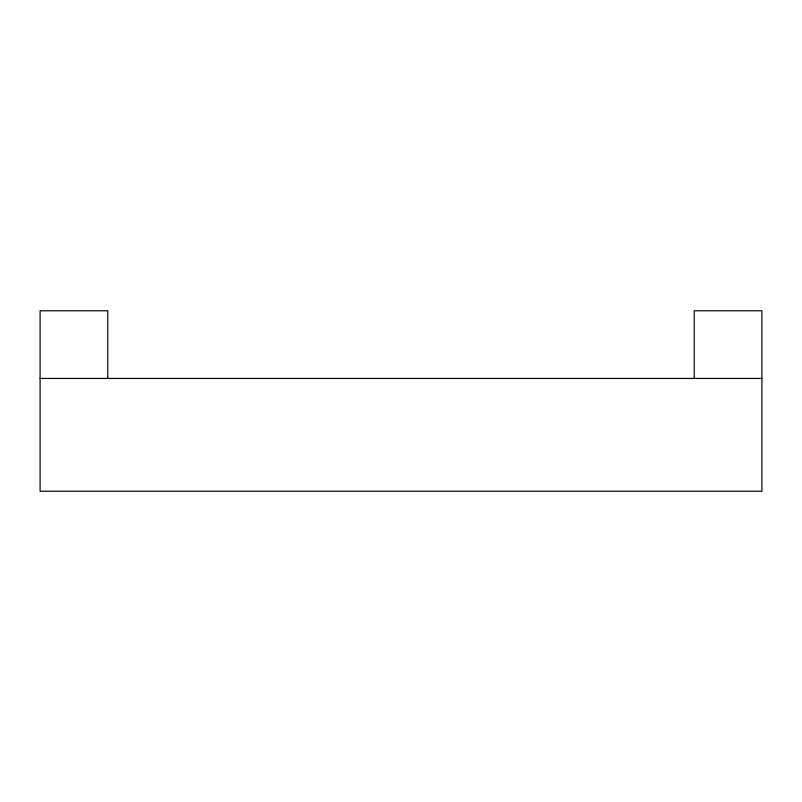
<?xml version="1.0" encoding="UTF-8"?>
<svg xmlns="http://www.w3.org/2000/svg" width="802" height="802" viewBox="0 0 802 802"><rect width="100%" height="100%" fill="white"/><g stroke="black" fill="none" stroke-linecap="round" stroke-linejoin="round"><path stroke-width="1.2" d="M40.1 378.444L761.9 378.444M694.231 378.444L694.231 310.775L761.9 310.775L761.9 491.225L40.1 491.225L40.1 310.775L107.769 310.775L107.769 378.444"/></g></svg>
